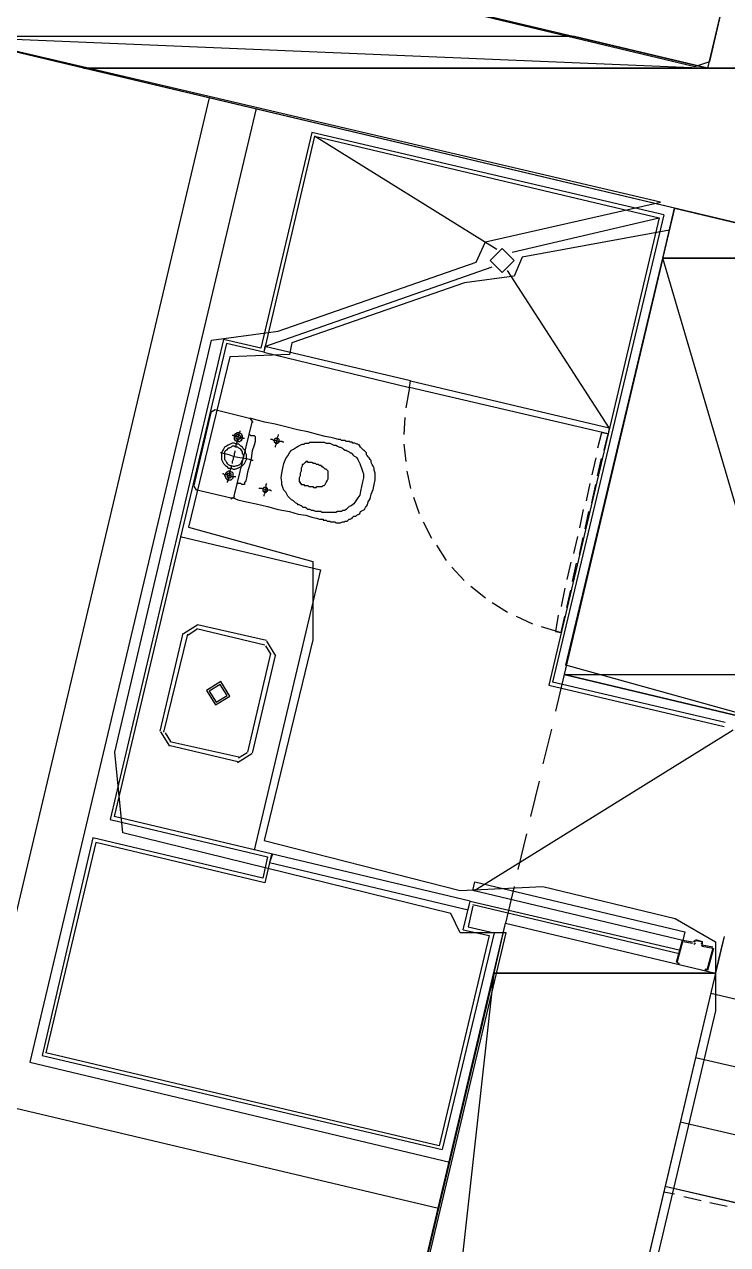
# Model space of a CAD drawing. Header units: feet. Extents: x -84 to 198, y -22 to 181.
# Drawn here: x 97.59 to 107.37, y 87.84 to 104.8 of the extents above; entities that cross this region are included whole.
import ezdxf

# ---------------------------------------------------------------- set-up
doc = ezdxf.new("R2010")
doc.units = ezdxf.units.FT
for name, color, linetype in [('A-AREA-COMUN', 252, 'CONTINUOUS'), ('A-AREA-UNIDAD', 30, 'CONTINUOUS'), ('A-LINEA', 7, 'CONTINUOUS'), ('A-MURO-CONCRETO', 8, 'CONTINUOUS')]:
    doc.layers.add(name, color=color, linetype=linetype)

msp = doc.modelspace()

# ---------------------------------------------------------------- linework, layer by layer
at = {"layer": 'A-AREA-COMUN'}
for points in [[(97.248, 106.5244), (106.912, 104.2133), (107.12, 104.2844), (108.992, 112.3378)], [(91.232, 62.56), (92.56, 68.1244), (93.648, 68.2133), (97.52, 67.3244), (98.4, 67.4133), (104.288, 92.1778), (103.648, 92.1778), (103.52, 92.4444), (98.96, 93.5644), (98.848, 94.6844), (100.192, 100.4089), (101.12, 100.5333), (103.872, 101.4933), (104, 101.7778), (106.432, 102.3289), (97.152, 104.4978), (96.608, 104.7644), (96.928, 106.2933)]]:
    msp.add_lwpolyline(points, dxfattribs=at)
at = {"layer": 'A-AREA-UNIDAD'}
msp.add_lwpolyline([(112.128, 111.1644), (109.84, 101.5644), (109.36, 101.5644), (109.44, 101.1733), (107.872, 95.1289), (105.12, 95.8933), (106.56, 101.9378), (104.512, 101.5644), (104.4, 101.2978), (103.712, 101.2089), (101.312, 100.3733), (101.28, 100.2133), (100.448, 100.1778), (99.872, 97.8133), (101.6, 97.3333), (101.6, 96.2489), (100.928, 93.4578), (103.648, 92.7644), (104.8, 92.8178), (106.64, 92.3733), (107.2, 92.0533), (107.2, 91.0933), (104.448, 79.4489)], dxfattribs=at)
at = {"layer": 'A-LINEA'}
for p, q in [((100.16, 103.7778), (96.8667, 89.8844)), ((100.8133, 103.6311), (97.6667, 90.3778)), ((101.5867, 103.2978), (100.88, 100.2978)), ((106.48, 102.1511), (101.5867, 103.2978)), ((101.6267, 103.2444), (106.4133, 102.1111)), ((104.16, 101.6711), (101.6267, 103.2444)), ((104.3733, 101.6311), (106.4133, 102.1111)), ((106.4133, 102.1111), (104.88, 95.6178)), ((106.48, 102.1511), (104.9333, 95.6578)), ((100.9333, 100.3244), (104.0933, 101.4311)), ((105.72, 99.1911), (104.3067, 101.3778)), ((100.36, 100.4178), (98.7867, 93.7511)), ((100.4, 100.3644), (98.84, 93.7911)), ((100.88, 100.2978), (100.36, 100.4178)), ((100.9733, 100.2711), (100.9733, 100.2711)), ((102.9467, 99.7511), (102.8933, 99.4711)), ((102.9067, 99.8044), (102.9067, 99.8044)), ((102.9067, 99.8044), (102.9067, 99.8044)), ((103, 99.7911), (103, 99.7911)), ((100.1867, 99.4044), (99.9467, 98.3911)), ((100.2441, 99.4432), (100.1879, 99.4085)), ((100.72, 99.3244), (100.24, 99.4444)), ((100.5067, 98.2444), (100.76, 99.2711)), ((100.7721, 99.267), (100.7374, 99.3232)), ((102.88, 99.3378), (102.8667, 99.0978)), ((105.6667, 99.1644), (105.6667, 99.1644)), ((102.8667, 98.9644), (102.8933, 98.7244)), ((105.5333, 98.7778), (105.48, 98.5378)), ((105.56, 98.5244), (105.6133, 98.7644)), ((102.9067, 98.5911), (102.96, 98.3511)), ((99.9479, 98.3819), (99.9826, 98.3257)), ((99.9733, 98.3378), (100.4667, 98.2178)), ((105.4533, 98.4178), (105.4, 98.1778)), ((105.48, 98.1511), (105.5333, 98.4044)), ((100.4626, 98.2057), (100.5187, 98.2404)), ((103, 98.2311), (103.08, 98.0044)), ((105.36, 98.0578), (105.3067, 97.8044)), ((105.3867, 97.7911), (105.44, 98.0311)), ((103.1333, 97.8844), (103.2533, 97.6578)), ((99.76, 97.6844), (101.7067, 97.2178)), ((105.28, 97.6844), (105.2267, 97.4444)), ((105.3067, 97.4311), (105.36, 97.6711)), ((103.32, 97.5644), (103.4533, 97.3511)), ((105.1867, 97.3244), (105.1333, 97.0844)), ((101.7067, 97.2178), (100.7867, 93.3244)), ((103.5333, 97.2578), (103.7067, 97.0711)), ((105.2133, 97.0578), (105.2667, 97.3111)), ((103.8, 96.9911), (104, 96.8311)), ((105.1067, 96.9644), (105.0533, 96.7111)), ((105.1333, 96.6978), (105.1867, 96.9378)), ((104.0933, 96.7644), (104.3067, 96.6311)), ((104.4267, 96.5778), (104.6533, 96.4711)), ((105.0533, 96.3511), (105.1067, 96.5778)), ((99.48, 94.9778), (99.8, 96.3378)), ((99.5333, 94.9644), (99.8667, 96.3244)), ((100.005, 96.4533), (99.8045, 96.3295)), ((99.9897, 96.3884), (99.8694, 96.3141)), ((99.9867, 96.4044), (100.9333, 96.1778)), ((100, 96.4578), (100.96, 96.2444)), ((104.7733, 96.4311), (105.0533, 96.3511)), ((101.024, 96.0414), (100.9497, 96.1618)), ((101.0889, 96.0261), (100.965, 96.2266)), ((101.0133, 96.0578), (100.6933, 94.6844)), ((101.08, 96.0311), (100.76, 94.6711)), ((104.88, 95.6178), (107.32, 95.0444)), ((107.3333, 95.0978), (104.9333, 95.6578)), ((105.0933, 95.7644), (104.9733, 95.2578)), ((99.4845, 94.9695), (99.6083, 94.7689)), ((99.5494, 94.9541), (99.6236, 94.8338)), ((107.4455, 94.9904), (103.8404, 92.7536)), ((104.92, 95.0044), (104.8, 94.5244)), ((100.56, 94.5511), (99.6, 94.7778)), ((100.5733, 94.6178), (99.6133, 94.8311)), ((100.555, 94.5423), (100.7555, 94.6661)), ((100.5703, 94.6071), (100.6906, 94.6814)), ((104.7467, 94.2844), (104.6267, 93.7911)), ((101.04, 93.2711), (98.84, 93.7911)), ((98.7867, 93.7511), (100.9733, 93.2311)), ((98.5467, 93.4978), (97.84, 90.4711)), ((98.5867, 93.4311), (97.8933, 90.5111)), ((100.9067, 92.9378), (98.5467, 93.4978)), ((100.9333, 92.8711), (98.5867, 93.4311)), ((104.5733, 93.5511), (104.4533, 93.0578)), ((101.0267, 93.2711), (100.9333, 92.8711)), ((100.9733, 93.2311), (100.9067, 92.9378)), ((104.4, 92.8178), (104.28, 92.3111)), ((103.8267, 92.5511), (103.76, 92.2578)), ((106.6933, 91.8844), (103.8267, 92.5644)), ((103.76, 92.2578), (104.12, 92.1778)), ((104.0533, 92.1378), (103.36, 89.2178)), ((104.12, 92.1778), (103.4, 89.1644)), ((103.6933, 92.2178), (104.0533, 92.1378)), ((106.7333, 92.0711), (106.6533, 91.7644)), ((106.88, 92.0444), (106.7467, 92.0711)), ((106.7467, 92.0578), (106.7467, 92.0578)), ((106.92, 92.0711), (106.92, 92.0711)), ((107.32, 92.1244), (107.2, 91.6178)), ((107.2, 91.6178), (107.32, 92.1111)), ((106.8954, 92.0183), (106.9195, 92.0332)), ((107.0005, 92.0157), (107.0154, 91.9916)), ((107.16, 91.9778), (107.0133, 92.0044)), ((107.0933, 91.6578), (107.1733, 91.9644)), ((107.16, 91.9644), (107.16, 91.9644)), ((106.6667, 91.7644), (106.6667, 91.7644)), ((107.08, 91.6578), (107.08, 91.6578)), ((107.1333, 91.3378), (110.0533, 90.6444)), ((97.6667, 90.3778), (103.5067, 88.9911)), ((97.84, 90.4711), (103.4, 89.1644)), ((103.36, 89.2178), (97.8933, 90.5111)), ((106.92, 90.4444), (109.6, 89.8178)), ((106.92, 90.4444), (109.6, 89.8178)), ((96.8667, 89.8844), (103.3467, 88.3511)), ((106.7067, 89.5511), (109.3867, 88.9244)), ((106.48, 88.5778), (106.6267, 88.5511)), ((106.4933, 88.6578), (123.0667, 84.7378)), ((106.4933, 88.6578), (109.4133, 87.9778)), ((106.76, 88.5111), (107, 88.4578)), ((107.12, 88.4311), (107.36, 88.3778))]:
    msp.add_line(p, q, dxfattribs=at)
for points in [[(97.7333, 117.0311), (106.56, 114.9378), (106.7867, 115.9111), (114.5733, 114.0711), (113.88, 111.1511), (111.9333, 111.6178), (109.56, 101.5511), (96.56, 104.6311), (97.0133, 106.5778), (107.0933, 104.1911), (109.0133, 112.2978), (97.28, 115.0844), (97.7333, 117.0311)], [(101.6267, 103.2444), (100.92, 100.2444), (100.4, 100.3644)], [(108.0133, 95.0711), (109.5467, 101.5511), (106.6267, 102.2444), (105.0933, 95.7644), (108.0133, 95.0711)], [(104.4, 101.5178), (104.2333, 101.6844), (104.0667, 101.5178), (104.2333, 101.3511), (104.4, 101.5178)], [(100.92, 100.2444), (102.9467, 99.7511), (102.96, 99.8444), (100.9333, 100.3244), (100.92, 100.2444)], [(102.96, 99.8444), (105.72, 99.1911), (105.7067, 99.1111), (102.9467, 99.7511), (102.96, 99.8444)], [(100.4667, 98.2178), (100.4933, 98.2178), (100.56, 98.1911), (100.68, 98.1644), (100.8133, 98.1378), (100.9733, 98.0978), (101.12, 98.0578), (101.28, 98.0311), (101.4, 97.9911), (101.5067, 97.9778), (101.5867, 97.9511), (101.6533, 97.9378), (101.6933, 97.9244), (101.72, 97.9244), (101.7467, 97.9244), (101.7467, 97.9111), (101.76, 97.9111), (101.7733, 97.9111), (101.7867, 97.9111), (101.8, 97.8978), (101.8133, 97.8978), (101.8267, 97.8978), (101.84, 97.8978), (101.8533, 97.8844), (101.8667, 97.8844), (101.8933, 97.8844), (101.9067, 97.8844), (101.92, 97.8711), (101.9333, 97.8711), (101.9467, 97.8711), (101.96, 97.8711), (101.9733, 97.8711), (101.9867, 97.8711), (102.0133, 97.8844), (102.0267, 97.8844), (102.04, 97.8844), (102.0533, 97.8978), (102.08, 97.8978), (102.0933, 97.9111), (102.1067, 97.9244), (102.12, 97.9244), (102.1467, 97.9378), (102.16, 97.9511), (102.1733, 97.9644), (102.2, 97.9644), (102.2133, 97.9778), (102.24, 97.9911), (102.2533, 98.0044), (102.2667, 98.0311), (102.2933, 98.0444), (102.32, 98.0578), (102.3333, 98.0844), (102.36, 98.1244), (102.3733, 98.1644), (102.4, 98.2044), (102.4133, 98.2711), (102.44, 98.3378), (102.4533, 98.4044), (102.4667, 98.4711), (102.4667, 98.5244), (102.4667, 98.5644), (102.4533, 98.6044), (102.4533, 98.6311), (102.44, 98.6578), (102.4267, 98.6844), (102.4133, 98.7111), (102.4133, 98.7378), (102.4, 98.7511), (102.3867, 98.7778), (102.3733, 98.7911), (102.36, 98.8044), (102.3467, 98.8178), (102.3467, 98.8444), (102.3333, 98.8578), (102.32, 98.8711), (102.3067, 98.8844), (102.2933, 98.8978), (102.28, 98.9111), (102.2667, 98.9244), (102.2533, 98.9378), (102.2533, 98.9511), (102.24, 98.9511), (102.2267, 98.9644), (102.2133, 98.9644), (102.1867, 98.9778), (102.1733, 98.9778), (102.16, 98.9778), (102.1467, 98.9911), (102.1333, 98.9911), (102.12, 98.9911), (102.1067, 99.0044), (102.0933, 99.0044), (102.08, 99.0044), (102.0667, 99.0044), (102.0533, 99.0178), (102.04, 99.0178), (102.0267, 99.0178), (102.0133, 99.0178), (102, 99.0178), (101.9867, 99.0311), (101.96, 99.0311), (101.9067, 99.0444), (101.8533, 99.0578), (101.7733, 99.0711), (101.6667, 99.0978), (101.5333, 99.1378), (101.3867, 99.1644), (101.2267, 99.2044), (101.08, 99.2444), (100.9333, 99.2711), (100.8267, 99.2978), (100.7467, 99.3244), (100.72, 99.3244)], [(100.6533, 99.0444), (100.64, 99.0444), (100.6133, 99.0578), (100.5867, 99.0578), (100.5467, 99.0711), (100.52, 99.0711), (100.5067, 99.0844), (100.48, 99.0844)], [(100.6267, 99.0444), (100.6267, 99.0578), (100.6267, 99.0711), (100.6267, 99.0844), (100.6133, 99.0844), (100.6133, 99.0978), (100.6, 99.1111), (100.5867, 99.1244), (100.5733, 99.1244), (100.56, 99.1244), (100.5467, 99.1244), (100.5333, 99.1111), (100.52, 99.1111), (100.52, 99.0978), (100.5067, 99.0844), (100.5067, 99.0711), (100.5067, 99.0578), (100.5067, 99.0444), (100.5067, 99.0311), (100.52, 99.0311), (100.52, 99.0178), (100.5333, 99.0178), (100.5467, 99.0044), (100.56, 99.0044), (100.5733, 99.0044), (100.5867, 99.0044), (100.6, 99.0178), (100.6133, 99.0178), (100.6133, 99.0311), (100.6267, 99.0444)], [(100.5867, 99.1511), (100.5867, 99.1378), (100.5733, 99.1244), (100.5733, 99.0978), (100.56, 99.0578), (100.56, 99.0178), (100.5467, 98.9911), (100.5333, 98.9511), (100.5333, 98.9378), (100.5333, 98.9244)], [(100.6, 99.0578), (100.6, 99.0711), (100.5867, 99.0844), (100.5733, 99.0978), (100.56, 99.0978), (100.5467, 99.0978), (100.5467, 99.0844), (100.5333, 99.0844), (100.5333, 99.0711), (100.5333, 99.0578), (100.5333, 99.0444), (100.5467, 99.0444), (100.5467, 99.0311), (100.56, 99.0311), (100.5733, 99.0311), (100.5867, 99.0444), (100.6, 99.0444), (100.6, 99.0578)], [(100.7067, 99.0978), (100.72, 99.0978), (100.7467, 99.0844), (100.76, 99.0844), (100.7733, 99.0844), (100.7867, 99.0844), (100.8, 99.0711), (100.8, 99.0578), (100.8, 99.0444), (100.8, 99.0044), (100.7867, 98.9511), (100.76, 98.8711), (100.7467, 98.7644), (100.72, 98.6711), (100.6933, 98.5778), (100.68, 98.4978), (100.6667, 98.4444), (100.6533, 98.4311), (100.6533, 98.4178), (100.6533, 98.4044), (100.64, 98.4044), (100.6267, 98.4044), (100.6133, 98.4044), (100.6, 98.4178), (100.5867, 98.4178), (100.5733, 98.4178), (100.56, 98.4178), (100.56, 98.4311)], [(101.2, 98.9911), (101.1867, 98.9911), (101.1733, 99.0044), (101.1467, 99.0044), (101.12, 99.0044), (101.0933, 99.0178), (101.0533, 99.0178), (101.04, 99.0311), (101.0133, 99.0311)], [(101.1333, 99.0044), (101.1333, 99.0178), (101.1333, 99.0311), (101.12, 99.0444), (101.1067, 99.0444), (101.0933, 99.0444), (101.08, 99.0444), (101.0667, 99.0311), (101.0667, 99.0178), (101.0667, 99.0044), (101.0667, 98.9911), (101.08, 98.9911), (101.08, 98.9778), (101.0933, 98.9778), (101.1067, 98.9778), (101.12, 98.9778), (101.12, 98.9911), (101.1333, 98.9911), (101.1333, 99.0044)], [(101.12, 99.0978), (101.12, 99.0844), (101.1067, 99.0578), (101.1067, 99.0311), (101.0933, 98.9911), (101.0933, 98.9644), (101.08, 98.9378), (101.08, 98.9244)], [(105.6533, 98.8844), (105.7067, 99.1111), (105.6133, 99.1244), (105.56, 98.9111)], [(100.7733, 98.7378), (100.76, 98.7378), (100.72, 98.7511), (100.6533, 98.7644), (100.5867, 98.7778), (100.5067, 98.7911), (100.44, 98.8178), (100.3733, 98.8311), (100.3333, 98.8444), (100.32, 98.8444)], [(100.68, 98.7511), (100.68, 98.7911), (100.68, 98.8178), (100.6667, 98.8444), (100.6667, 98.8711), (100.64, 98.8978), (100.6267, 98.9244), (100.6, 98.9378), (100.5733, 98.9644), (100.5467, 98.9644), (100.5067, 98.9778), (100.48, 98.9778), (100.4533, 98.9644), (100.4267, 98.9511), (100.4, 98.9378), (100.3733, 98.9244), (100.36, 98.8978), (100.3467, 98.8711), (100.3333, 98.8444), (100.3333, 98.8044), (100.3333, 98.7778), (100.3333, 98.7511), (100.3467, 98.7244), (100.36, 98.6978), (100.3867, 98.6711), (100.4, 98.6578), (100.4267, 98.6311), (100.4667, 98.6311), (100.4933, 98.6178), (100.52, 98.6178), (100.56, 98.6311), (100.5867, 98.6444), (100.6133, 98.6578), (100.6267, 98.6711), (100.6533, 98.6978), (100.6667, 98.7244), (100.68, 98.7511)], [(100.64, 98.7644), (100.64, 98.7911), (100.64, 98.8178), (100.6267, 98.8311), (100.6267, 98.8578), (100.6133, 98.8711), (100.6, 98.8978), (100.5733, 98.9111), (100.56, 98.9244), (100.5333, 98.9244), (100.5067, 98.9378), (100.48, 98.9378), (100.4667, 98.9244), (100.44, 98.9111), (100.4267, 98.9111), (100.4, 98.8844), (100.3867, 98.8711), (100.3733, 98.8578), (100.3733, 98.8311), (100.3733, 98.8044), (100.3733, 98.7778), (100.3733, 98.7511), (100.3867, 98.7378), (100.4, 98.7111), (100.4133, 98.6978), (100.4267, 98.6844), (100.4533, 98.6711), (100.4667, 98.6711), (100.4933, 98.6578), (100.52, 98.6578), (100.5467, 98.6711), (100.56, 98.6711), (100.5867, 98.6844), (100.6, 98.6978), (100.6133, 98.7244), (100.6267, 98.7378), (100.64, 98.7644)], [(100.52, 98.8711), (100.52, 98.8578), (100.5067, 98.8311), (100.5067, 98.8044), (100.4933, 98.7778), (100.4933, 98.7511), (100.48, 98.7244), (100.48, 98.7111), (100.48, 98.6978)], [(101.1867, 98.6311), (101.2, 98.6978), (101.2267, 98.7644), (101.2533, 98.8044), (101.28, 98.8444), (101.3067, 98.8844), (101.3333, 98.8978), (101.3733, 98.9244), (101.4, 98.9378), (101.4267, 98.9511), (101.4533, 98.9644), (101.48, 98.9644), (101.4933, 98.9778), (101.52, 98.9778), (101.5467, 98.9778), (101.56, 98.9911), (101.5867, 98.9911), (101.6, 98.9911), (101.6267, 98.9911), (101.64, 98.9911), (101.6667, 98.9911), (101.6933, 98.9911), (101.7067, 98.9911), (101.7333, 98.9911), (101.76, 98.9911), (101.7867, 98.9778), (101.8133, 98.9778), (101.84, 98.9778), (101.8667, 98.9644), (101.8933, 98.9511), (101.92, 98.9511), (101.9467, 98.9378), (101.9733, 98.9244), (101.9867, 98.9244), (102.0133, 98.9111), (102.0267, 98.8978), (102.0533, 98.8844), (102.0667, 98.8844), (102.08, 98.8711), (102.1067, 98.8578), (102.12, 98.8444), (102.1333, 98.8444), (102.1467, 98.8311), (102.16, 98.8178), (102.1733, 98.8044), (102.2, 98.7911), (102.2133, 98.7778), (102.2267, 98.7511), (102.24, 98.7244), (102.2533, 98.6978), (102.2667, 98.6711), (102.28, 98.6311), (102.2933, 98.5911), (102.3067, 98.5511), (102.3067, 98.4978), (102.2933, 98.4444), (102.28, 98.3778), (102.2667, 98.3111), (102.2533, 98.2578), (102.2267, 98.2178), (102.2, 98.1778), (102.1733, 98.1378), (102.1333, 98.1111), (102.1067, 98.0978), (102.08, 98.0711), (102.0667, 98.0578), (102.04, 98.0444), (102.0133, 98.0444), (102, 98.0311), (101.9733, 98.0311), (101.96, 98.0311), (101.9467, 98.0311), (101.92, 98.0178), (101.9067, 98.0178), (101.88, 98.0178), (101.8667, 98.0178), (101.84, 98.0178), (101.8267, 98.0178), (101.8, 98.0178), (101.7733, 98.0178), (101.76, 98.0178), (101.7333, 98.0178), (101.7067, 98.0311), (101.6667, 98.0311), (101.64, 98.0311), (101.6133, 98.0444), (101.5867, 98.0444), (101.56, 98.0578), (101.5333, 98.0578), (101.52, 98.0711), (101.4933, 98.0844), (101.4667, 98.0844), (101.4533, 98.0978), (101.44, 98.1111), (101.4133, 98.1244), (101.4, 98.1244), (101.3867, 98.1378), (101.36, 98.1511), (101.3467, 98.1644), (101.3333, 98.1778), (101.3067, 98.1911), (101.2933, 98.2044), (101.28, 98.2178), (101.2533, 98.2444), (101.24, 98.2711), (101.2267, 98.2978), (101.2, 98.3244), (101.1867, 98.3644), (101.1733, 98.4044), (101.1733, 98.4444), (101.16, 98.4978), (101.1733, 98.5644), (101.1867, 98.6311)], [(101.4133, 98.4711), (101.4133, 98.4578), (101.4133, 98.4444), (101.4267, 98.4444), (101.4267, 98.4311), (101.4267, 98.4178), (101.44, 98.4178), (101.44, 98.4044), (101.4533, 98.4044), (101.4667, 98.4044), (101.48, 98.4044), (101.48, 98.3911), (101.4933, 98.3911), (101.5067, 98.3911), (101.52, 98.3911), (101.5333, 98.3911), (101.5467, 98.3778), (101.56, 98.3778), (101.5733, 98.3778), (101.5867, 98.3778), (101.6, 98.3778), (101.6133, 98.3644), (101.6267, 98.3644), (101.64, 98.3644), (101.6533, 98.3644), (101.6533, 98.3778), (101.6667, 98.3778), (101.68, 98.3778), (101.6933, 98.3778), (101.7067, 98.3778), (101.72, 98.3778), (101.7333, 98.3778), (101.7467, 98.3911), (101.76, 98.3911), (101.7733, 98.4044), (101.7867, 98.4311), (101.8, 98.4578), (101.8133, 98.4844), (101.8133, 98.5244), (101.8133, 98.5511), (101.8133, 98.5778), (101.8133, 98.5911), (101.8, 98.6044), (101.7867, 98.6178), (101.7733, 98.6178), (101.76, 98.6311), (101.7467, 98.6444), (101.7333, 98.6444), (101.7333, 98.6578), (101.72, 98.6578), (101.72, 98.6711), (101.7067, 98.6711), (101.6933, 98.6711), (101.68, 98.6844), (101.6667, 98.6844), (101.6533, 98.6844), (101.64, 98.6978), (101.6267, 98.6978), (101.6133, 98.6978), (101.5867, 98.7111), (101.5733, 98.7111), (101.56, 98.7111), (101.5467, 98.7111), (101.5333, 98.7111), (101.5333, 98.7244), (101.52, 98.7244), (101.5067, 98.7244), (101.5067, 98.7111), (101.4933, 98.7111), (101.48, 98.6978), (101.4667, 98.6844), (101.4533, 98.6844), (101.4533, 98.6711), (101.4533, 98.6578), (101.44, 98.6311), (101.44, 98.5911), (101.4267, 98.5644), (101.4267, 98.5244), (101.4133, 98.4978), (101.4133, 98.4844), (101.4133, 98.4711)], [(100.5333, 98.5111), (100.52, 98.5111), (100.5067, 98.5111), (100.48, 98.5111), (100.4533, 98.5244), (100.4267, 98.5244), (100.4, 98.5378), (100.3733, 98.5378), (100.36, 98.5511), (100.3467, 98.5511)], [(100.4933, 98.5111), (100.4933, 98.5244), (100.4933, 98.5378), (100.4933, 98.5511), (100.4933, 98.5644), (100.48, 98.5778), (100.4667, 98.5778), (100.4533, 98.5911), (100.44, 98.5911), (100.4267, 98.5911), (100.4133, 98.5778), (100.4, 98.5778), (100.4, 98.5644), (100.3867, 98.5644), (100.3867, 98.5511), (100.3867, 98.5378), (100.3733, 98.5244), (100.3867, 98.5111), (100.3867, 98.4978), (100.4, 98.4844), (100.4133, 98.4711), (100.4267, 98.4711), (100.44, 98.4711), (100.4533, 98.4711), (100.4667, 98.4711), (100.48, 98.4844), (100.4933, 98.4978), (100.4933, 98.5111)], [(100.4667, 98.6578), (100.4667, 98.6444), (100.4667, 98.6311), (100.4533, 98.6044), (100.44, 98.5644), (100.44, 98.5244), (100.4267, 98.4844), (100.4267, 98.4578), (100.4133, 98.4444), (100.4133, 98.4311)], [(100.4667, 98.5244), (100.4667, 98.5378), (100.4667, 98.5511), (100.4533, 98.5511), (100.4533, 98.5644), (100.44, 98.5644), (100.4267, 98.5511), (100.4133, 98.5511), (100.4133, 98.5378), (100.4133, 98.5244), (100.4133, 98.5111), (100.4267, 98.4978), (100.44, 98.4978), (100.4533, 98.4978), (100.4667, 98.5111), (100.4667, 98.5244)], [(101.0267, 98.3111), (101.0133, 98.3244), (100.9867, 98.3244), (100.96, 98.3244), (100.9333, 98.3378), (100.8933, 98.3511), (100.88, 98.3511), (100.8533, 98.3511)], [(100.9733, 98.3244), (100.9733, 98.3378), (100.9733, 98.3511), (100.96, 98.3644), (100.9467, 98.3644), (100.9333, 98.3644), (100.92, 98.3644), (100.9067, 98.3511), (100.9067, 98.3378), (100.9067, 98.3244), (100.9067, 98.3111), (100.92, 98.3111), (100.92, 98.2978), (100.9333, 98.2978), (100.9467, 98.2978), (100.96, 98.2978), (100.96, 98.3111), (100.9733, 98.3111), (100.9733, 98.3244)], [(100.96, 98.4178), (100.9467, 98.4044), (100.9467, 98.3778), (100.9467, 98.3511), (100.9333, 98.3111), (100.9333, 98.2844), (100.92, 98.2578), (100.92, 98.2444)], [(105.0133, 96.5911), (104.9733, 96.3644), (105.0533, 96.3511)], [(100.325, 95.6666), (100.1245, 95.5428), (100.2483, 95.3423), (100.4489, 95.4661), (100.325, 95.6666)], [(100.3158, 95.6277), (100.1634, 95.5336), (100.2575, 95.3812), (100.4099, 95.4753), (100.3158, 95.6277)], [(103.7867, 92.6178), (101.04, 93.2711), (101, 93.1511), (103.76, 92.4978), (103.7867, 92.6178)], [(106.7467, 92.0711), (103.8267, 92.7644), (103.8533, 92.8844), (106.7733, 92.1911), (106.7467, 92.0711)], [(103.6933, 92.2178), (103.7867, 92.6178), (106.6933, 91.9378)], [(107.2, 91.6178), (101.24, 66.4044), (98.32, 67.0978), (104.28, 92.3111), (107.2, 91.6178)], [(106.6667, 91.7511), (106.6933, 91.7378), (106.6933, 91.7511), (106.6667, 91.7644), (106.7467, 92.0578), (106.88, 92.0311)], [(106.9067, 92.0711), (106.8933, 92.0444), (106.8933, 92.0444)], [(106.9067, 92.0444), (106.92, 92.0711), (107.0133, 92.0578), (107, 92.0178)], [(106.92, 92.0844), (107.0133, 92.0578), (107.0133, 92.0578)], [(107.0133, 92.0444), (107.0133, 92.0178), (107.0133, 92.0178)], [(107.0133, 91.9911), (107.16, 91.9644), (107.08, 91.6578), (107.0533, 91.6711), (107.0533, 91.6578), (107.08, 91.6444)]]:
    msp.add_lwpolyline(points, dxfattribs=at)
at = {"layer": 'A-MURO-CONCRETO'}
for points in [[(108.7467, 111.1511), (110.1733, 104.1911), (107.0933, 104.1911), (108.7467, 111.1511), (108.7467, 111.1511)], [(97.0133, 106.5778), (105.24, 104.6311), (96.56, 104.6311), (97.0133, 106.5778), (97.0133, 106.5778)], [(105.24, 104.6311), (96.56, 104.6311), (107.0933, 104.1911), (105.24, 104.6311)], [(96.56, 104.6311), (107.0933, 104.1911), (98.4133, 104.1911), (96.56, 104.6311), (96.56, 104.6311)], [(98.4133, 104.1911), (110.1733, 104.1911), (109.56, 101.5511), (98.4133, 104.1911), (98.4133, 104.1911)], [(106.6267, 102.2444), (109.5467, 101.5511), (106.4667, 101.5511), (106.6267, 102.2444), (106.6267, 102.2444)], [(106.4667, 101.5511), (105.0933, 95.7644), (108.1733, 95.7644), (106.4667, 101.5511)], [(106.4667, 101.5511), (109.5467, 101.5511), (108.1733, 95.7644), (106.4667, 101.5511), (106.4667, 101.5511)], [(105.0933, 95.7644), (108.1733, 95.7644), (108.0133, 95.0711), (105.0933, 95.7644), (105.0933, 95.7644)], [(104.28, 92.3111), (107.2, 91.6178), (104.12, 91.6178), (104.28, 92.3111), (104.28, 92.3111)], [(104.12, 91.6178), (98.32, 67.0978), (101.4, 67.0978), (104.12, 91.6178)], [(104.12, 91.6178), (107.2, 91.6178), (101.4, 67.0978), (104.12, 91.6178), (104.12, 91.6178)]]:
    msp.add_lwpolyline(points, dxfattribs=at)

doc.saveas('drawing.dxf')
